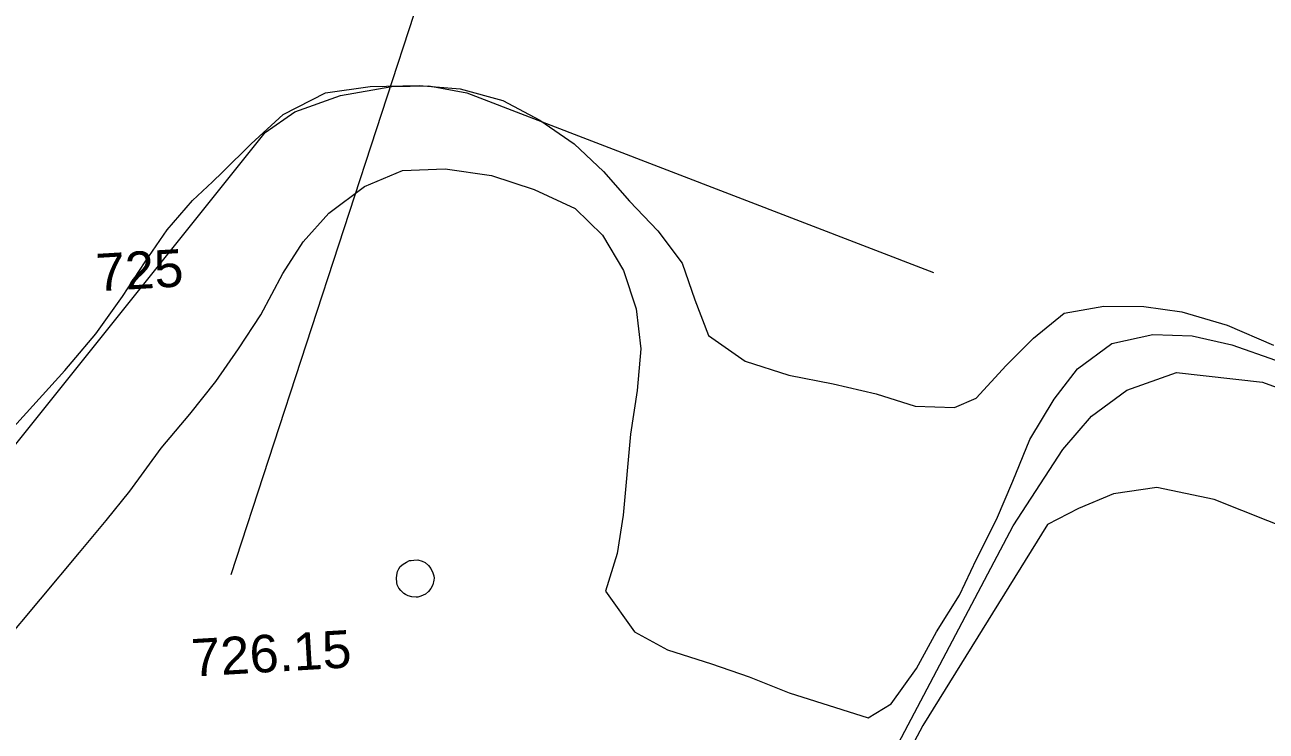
# Model space of a CAD drawing. Header units: metres. Extents: x 329311 to 330425, y 7396637 to 7397287.
# Drawn here: x 329795.07 to 329828.18, y 7396991.93 to 7397010.78 of the extents above; entities that cross this region are included whole.
import ezdxf
from ezdxf.enums import TextEntityAlignment as Align

# ---------------------------------------------------------------- set-up
doc = ezdxf.new("R2010")
doc.units = ezdxf.units.M
doc.layers.get('0').update_dxf_attribs({"lineweight": 18})
for name, color, linetype, lineweight in [('206_MURO_E_MURO_ARRIMO', 9, 'Continuous', 18), ('600_CURVA_MESTRA', 9, 'Continuous', 18), ('604_CURVA_INTERM', 9, 'Continuous', 18), ('606_PTO_COTADO', 9, 'Continuous', 18), ('PA6_TEXTO', 3, 'Continuous', 18)]:
    doc.layers.add(name, color=color, linetype=linetype, lineweight=lineweight)
doc.styles.add('200 Médio', font='arial.ttf', dxfattribs={"height": 0.75})
doc.styles.add('ARIAL', font='ARIAL', dxfattribs={"height": 0.2})
doc.styles.add('NORMAL', font='arial.ttf')
doc.dimstyles.new('AQ250', dxfattribs={"dimscale": 10, "dimtxt": 0.05, "dimasz": 0.03, "dimexe": 0.03, "dimexo": 0.025, "dimgap": 0.025, "dimtad": 1, "dimzin": 0, "dimdsep": 46, "dimtxsty": 'ARIAL', "dimblk": 'ARCHTICK', "dimcen": 0.09, "dimdle": 0.03, "dimclrt": 7, "dimadec": 0, "dimazin": 0, "dimtfac": 1, "dimtix": 1, "dimtmove": 2, "dimatfit": 3, "dimldrblk": 'OPEN90', "dimfxl": 1, "dimtvp": 1, "dimtolj": 1, "dimtzin": 0, "dimarcsym": 0})

# ---------------------------------------------------------------- blocks, each defined once
blk = doc.blocks.new('SP09')
at = {"color": 0, "linetype": 'Continuous'}
blk.add_lwpolyline([(-0.028, -0.515), (-0.138, -0.495), (-0.238, -0.465), (-0.308, -0.425), (-0.348, -0.395), (-0.418, -0.315), (-0.468, -0.245), (-0.508, -0.155), (-0.518, -0.095), (-0.518, 0.025), (-0.508, 0.105), (-0.478, 0.195), (-0.438, 0.265), (-0.398, 0.325), (-0.318, 0.385), (-0.228, 0.435), (-0.148, 0.475), (-0.098, 0.475), (-0.028, 0.475), (0.082, 0.475), (0.192, 0.435), (0.272, 0.395), (0.352, 0.315), (0.412, 0.225), (0.462, 0.105), (0.482, 0.025), (0.482, -0.035), (0.472, -0.085), (0.442, -0.215), (0.382, -0.305), (0.312, -0.385), (0.232, -0.445), (0.102, -0.495), (0.022, -0.515)], close=True, dxfattribs=at)
blk = doc.blocks.new('_ArchTick')
at = {"color": 0, "linetype": 'ByBlock', "const_width": 0.15}
blk.add_lwpolyline([(-0.5, -0.5), (0.5, 0.5)], dxfattribs=at)
blk = doc.blocks.new('*D15')
at = {"layer": 'Defpoints', "color": 0, "transparency": 16777216}
for p in [(329810.442, 7397026.388), (329868.823, 7397007.376), (329868.382, 7397006.024)]:
    blk.add_point(p, dxfattribs=at)
at = {"layer": 'PA6_TEXTO', "color": 0, "lineweight": -2, "transparency": 16777216}
for p, q in [((329810.364, 7397026.15), (329809.908, 7397024.75)), ((329809.716, 7397025.129), (329868.668, 7397005.932)), ((329868.745, 7397007.139), (329868.289, 7397005.739))]:
    blk.add_line(p, q, dxfattribs=at)
at = {"layer": 'PA6_TEXTO', "color": 0, "lineweight": -2, "transparency": 16777216, "xscale": 0.3, "yscale": 0.3, "zscale": 0.3}
for p, rotation in [((329810.001, 7397025.036), 161.9626347684521), ((329868.382, 7397006.024), 341.9626347684521)]:
    blk.add_blockref('_ArchTick', p, dxfattribs=dict(at, rotation=rotation))
at = {"layer": 'PA6_TEXTO', "color": 7, "transparency": 16777216, "insert": (329839.388, 7397016.132), "char_height": 0.75, "attachment_point": 5, "rotation": 341.9626, "style": '200 Médio'}
blk.add_mtext('\\A1;61.40', dxfattribs=at)
blk = doc.blocks.new('_Open90')
at = {"color": 0, "linetype": 'ByBlock', "lineweight": -2}
for p, q in [((0, 0), (-1, 0)), ((-0.5, 0.5), (0, 0)), ((0, 0), (-0.5, -0.5))]:
    blk.add_line(p, q, dxfattribs=at)

msp = doc.modelspace()

# ---------------------------------------------------------------- linework, layer by layer
at = {"layer": '206_MURO_E_MURO_ARRIMO'}
msp.add_line((329800.575, 7396996.114), (329835.233, 7397102.453), dxfattribs=at)
msp.add_lwpolyline([(329764.518, 7396939.473), (329770.944, 7396952.244), (329778.56, 7396967.512), (329786.45, 7396987.967), (329787.179, 7396989.669), (329789.451, 7396992.869), (329801.475, 7397007.903), (329802.274, 7397008.452), (329803.492, 7397008.892), (329804.856, 7397009.135), (329805.845, 7397009.147), (329806.858, 7397008.962), (329819.305, 7397004.17)], dxfattribs=at)
at = {"layer": '600_CURVA_MESTRA', "elevation": 725, "flags": 128}
for points in [[(329800.071, 7397006.589), (329800.345, 7397006.846), (329801.106, 7397007.6), (329801.963, 7397008.384), (329803.086, 7397008.961), (329804.276, 7397009.134), (329805.588, 7397009.157), (329806.683, 7397009.067), (329807.821, 7397008.756), (329808.802, 7397008.234), (329809.724, 7397007.599), (329810.505, 7397006.867), (329811.195, 7397006.067), (329811.949, 7397005.278), (329812.605, 7397004.415), (329812.935, 7397003.44), (329813.302, 7397002.49), (329814.277, 7397001.8), (329815.448, 7397001.428), (329816.628, 7397001.193), (329817.776, 7397000.934), (329818.818, 7397000.598), (329819.865, 7397000.562), (329820.438, 7397000.813), (329821.239, 7397001.688), (329821.971, 7397002.412), (329822.787, 7397003.079), (329823.851, 7397003.274), (329824.916, 7397003.257), (329825.93, 7397003.119), (329827.137, 7397002.762), (329828.373, 7397002.226)], [(329796.328, 7397001.783), (329796.96, 7397002.534), (329797.672, 7397003.528), (329798.274, 7397004.453), (329798.869, 7397005.305), (329799.537, 7397006.088), (329800.071, 7397006.589)]]:
    msp.add_lwpolyline(points, dxfattribs=at)
at = {"layer": '600_CURVA_MESTRA', "elevation": 725}
msp.add_lwpolyline([(329794.427, 7396999.669), (329796.135, 7397001.553), (329796.328, 7397001.783)], dxfattribs=at)
at = {"layer": '604_CURVA_INTERM', "flags": 128}
for points, elevation in [([(329793.399, 7396992.957), (329796.524, 7396996.693), (329797.238, 7396997.548), (329797.868, 7396998.337), (329798.702, 7396999.479), (329799.472, 7397000.384), (329800.159, 7397001.259), (329800.768, 7397002.132), (329801.359, 7397003.04), (329801.946, 7397004.144), (329802.495, 7397004.987), (329803.175, 7397005.75), (329804.125, 7397006.465), (329805.141, 7397006.886), (329806.278, 7397006.932), (329807.514, 7397006.754), (329808.656, 7397006.387), (329809.751, 7397005.872), (329810.474, 7397005.167), (329811.04, 7397004.22), (329811.371, 7397003.197), (329811.497, 7397002.133), (329811.397, 7397001.02), (329811.221, 7396999.854), (329811.028, 7396997.689), (329810.871, 7396996.669), (329810.552, 7396995.665), (329811.331, 7396994.583), (329812.208, 7396994.096), (329813.383, 7396993.727), (329814.386, 7396993.38), (329815.451, 7396992.95), (329817.564, 7396992.288), (329818.175, 7396992.656), (329818.851, 7396993.602), (329819.387, 7396994.579), (329819.997, 7396995.561), (329820.447, 7396996.522), (329820.986, 7396997.576), (329821.424, 7396998.6), (329821.873, 7396999.711), (329822.521, 7397000.791), (329823.148, 7397001.601), (329824.059, 7397002.278), (329825.15, 7397002.517), (329826.199, 7397002.477), (329827.263, 7397002.239), (329828.422, 7397001.825)], 726), ([(329817.178, 7396989.346), (329821.432, 7396997.407), (329822.75, 7396999.449), (329823.519, 7397000.331), (329824.457, 7397001.027), (329825.785, 7397001.504), (329828.082, 7397001.239), (329835.295, 7396998.596), (329843.022, 7396996.205), (329844.86, 7396995.888), (329846.1, 7396995.781), (329847.284, 7396995.897), (329848.432, 7396996.13), (329849.746, 7396996.247), (329850.757, 7396996.318), (329851.833, 7396996.345), (329852.944, 7396996.27), (329854.329, 7396995.833), (329856.359, 7396995.289), (329858.232, 7396994.724), (329858.914, 7396994.472)], 727), ([(329844.734, 7396991.234), (329842.565, 7396992.118), (329841.39, 7396992.556), (329840.001, 7396993.027), (329838.524, 7396993.581), (329837.084, 7396994.183), (329836.007, 7396994.577), (329834.889, 7396994.912), (329833.923, 7396995.318), (329831.256, 7396996.363), (329829.886, 7396996.826), (329828.961, 7396997.252), (329826.787, 7396998.111), (329825.263, 7396998.434), (329824.105, 7396998.259), (329823.171, 7396997.867), (329822.343, 7396997.448), (329819.02, 7396992.084), (329815.085, 7396984.666)], 728)]:
    msp.add_lwpolyline(points, dxfattribs=dict(at, elevation=elevation))

# ---------------------------------------------------------------- block references
at = {"layer": '606_PTO_COTADO', "rotation": 3.377855659799661}
msp.add_blockref('SP09', (329805.5, 7396996.019, 726.15), dxfattribs=at)

# ---------------------------------------------------------------- texts
at = {"layer": 'PA6_TEXTO', "style": 'NORMAL', "oblique": 360}
for s, p in [('725', (329798.13, 7397004.232)), ('726.15', (329801.642, 7396994.009, 726.15))]:
    msp.add_text(s, height=1, rotation=3.3779, dxfattribs=at).set_placement(p, align=Align.MIDDLE_CENTER)

# ---------------------------------------------------------------- dimensions: what is measured, and where the dimension line sits
at = {"layer": 'PA6_TEXTO'}
dim = msp.add_aligned_dim(p1=(329810.442, 7397026.388), p2=(329868.823, 7397007.376), distance=-1.422, dimstyle='AQ250', override={"dimtxsty": '200 Médio'}, dxfattribs=at)
dim.commit()
dim.dimension.update_dxf_attribs({"geometry": '*D15', "text_midpoint": (329839.388, 7397016.132)})

doc.saveas('drawing.dxf')
